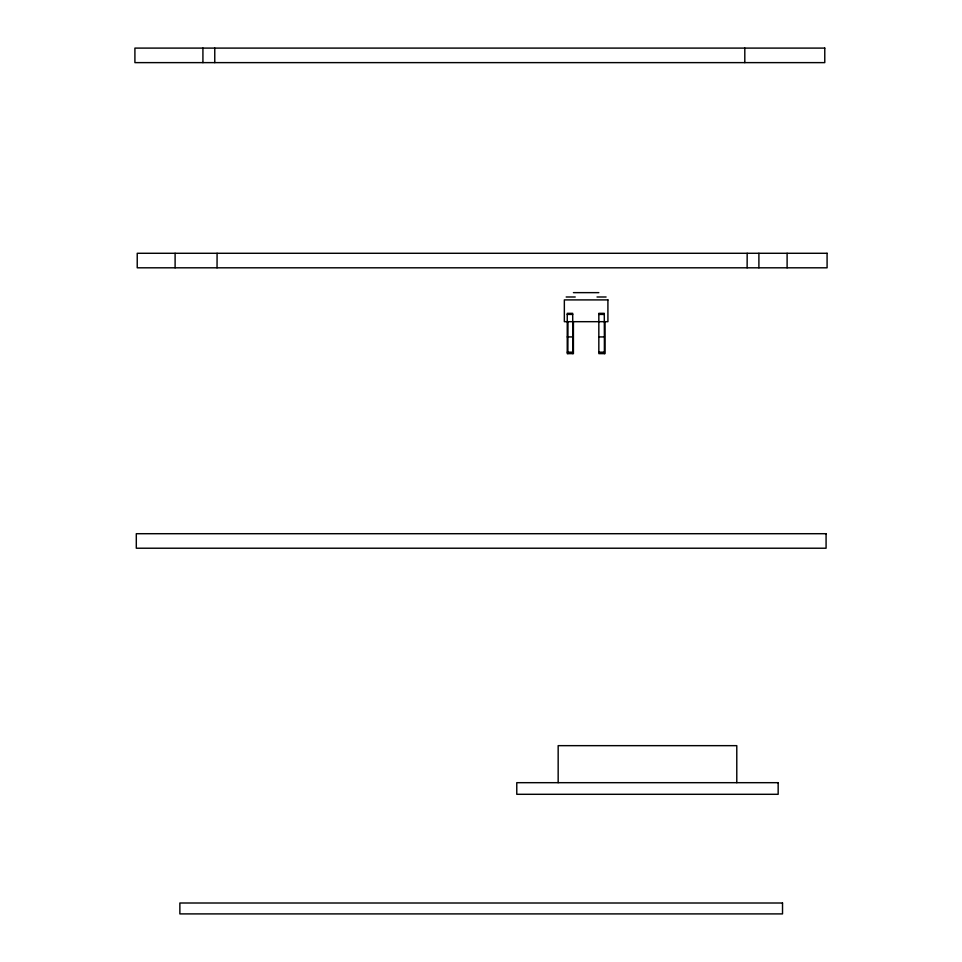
<?xml version="1.0" encoding="UTF-8"?>
<svg xmlns="http://www.w3.org/2000/svg" width="962" height="962" viewBox="0 0 962 962"><rect width="100%" height="100%" fill="white"/><g stroke="black" fill="none" stroke-linecap="round" stroke-linejoin="round"><path stroke-width="1.44" d="M567.977 321.681L567.869 353.631M573.424 292.64L598.833 292.64M566.161 296.993L575.228 296.993M597.017 296.993L606.096 296.993M567.243 314.418L572.691 314.418M598.833 314.418L604.28 314.418M567.243 336.928L572.799 336.928L572.799 353.631M598.833 336.928L604.376 336.928L604.376 353.631M567.243 352.176L572.799 352.176M598.833 352.176L604.376 352.176M604.376 336.928L604.28 313.335L598.833 313.335L598.833 353.631L605.002 353.631L605.002 321.681M572.799 336.928L572.691 313.335L567.243 313.335L567.243 353.631L573.424 353.631L573.424 321.681M787.108 253.283L787.108 267.809M758.898 253.283L758.898 267.809M747.173 253.283L747.125 267.809M744.804 48.1L744.804 62.626M736.784 782.683L736.784 745.658L558.164 745.658L558.164 782.683M217.087 253.283L217.039 267.809M214.766 48.1L214.766 62.626M202.922 48.1L202.922 62.626M175.108 253.283L175.108 267.809M824.771 48.1L134.908 48.1L134.908 62.626L824.771 62.626L824.771 48.1M827.092 253.283L137.229 253.283L137.229 267.809L827.092 267.809L827.079 253.283M607.912 299.904L564.345 299.904L564.345 321.681L607.912 321.681L607.912 299.904M826.081 533.706L136.303 533.706L136.303 548.22L826.081 548.22L826.081 533.706M778.162 782.683L516.774 782.683L516.774 794.299L778.162 794.299L778.162 782.683M782.527 903.005L179.87 903.005L179.87 913.9L782.527 913.9L782.527 903.005"/></g></svg>
